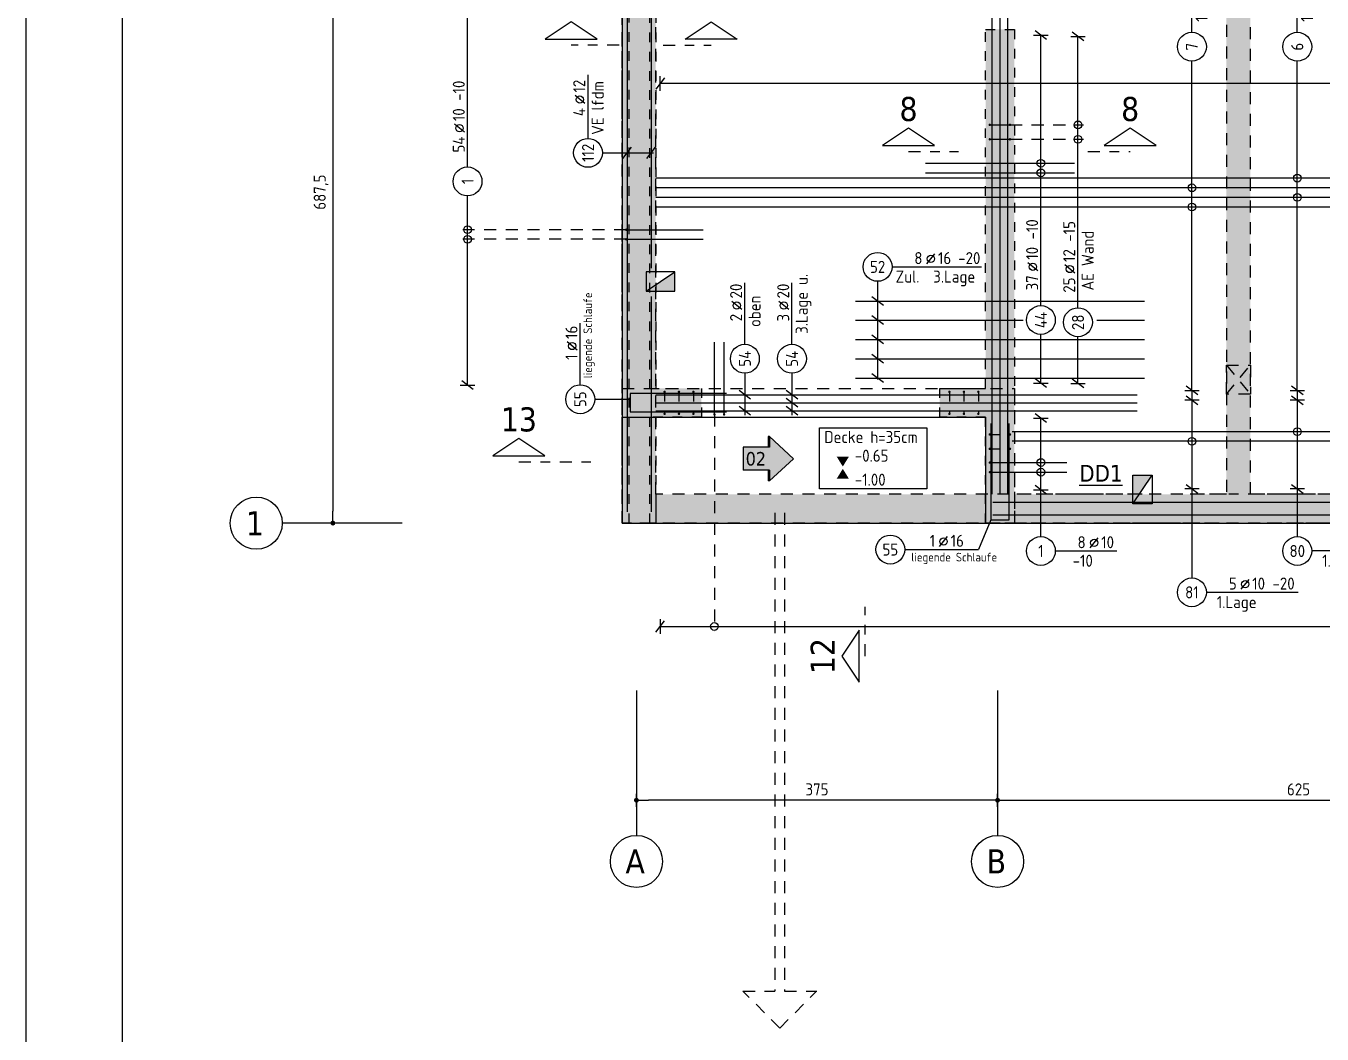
# Model space of a CAD drawing. Extents: x 6.5 to 106.5, y 0 to 47.5.
# Drawn here: x 6.52 to 19.98, y 9.55 to 20.02 of the extents above; entities that cross this region are included whole.
import ezdxf
from ezdxf.enums import TextEntityAlignment as Align

# ---------------------------------------------------------------- set-up
doc = ezdxf.new("R2010")
doc.units = 0
doc.header["$LTSCALE"] = 0.5
for name, pattern in [('AUSGEZOGEN', [1000.01, 1000, 0.01]), ('DASHED', [0.75, 0.5, -0.25]), ('DASHED2', [0.375, 0.25, -0.125]), ('DOT', [0.175, 0.05, -0.125]), ('HIDDEN', [0.375, 0.25, -0.125]), ('HIDDEN2', [0.187, 0.125, -0.062]), ('PUNKT', [0.175, 0.05, -0.125]), ('STRICHPUNKT2', [0.55, 0.25, -0.125, 0.05, -0.125]), ('VERDECKT', [0.375, 0.25, -0.125])]:
    doc.linetypes.add(name, pattern=pattern)
for name, color, linetype in [('1.UG', 7, 'Continuous'), ('ACHSEN', 7, 'Continuous'), ('BETON', 7, 'Continuous'), ('Brüstung 1.UG', 7, 'Continuous'), ('DD', 7, 'Continuous'), ('DETAIL', 7, 'Continuous'), ('DRUEBER', 7, 'Continuous'), ('grau_dunkel', 7, 'Continuous'), ('grau_hell', 7, 'Continuous'), ('grau_mittel', 7, 'Continuous'), ('index', 7, 'Continuous'), ('koten', 7, 'Continuous'), ('MASSE', 7, 'Continuous'), ('OBJEKT', 7, 'Continuous'), ('RAHMEN', 7, 'Continuous'), ('RND', 7, 'Continuous'), ('SCHNITTE', 7, 'Continuous'), ('SFP_Achsen', 7, 'Continuous'), ('TEXT', 7, 'Continuous'), ('VERDECKT', 7, 'Continuous'), ('WD', 7, 'Continuous')]:
    doc.layers.add(name, color=color, linetype=linetype)
doc.layers.add('NOPLOT', color=7, linetype='Continuous', plot=False)
doc.styles.add('helv', font='tahoma.ttf')
doc.styles.add('txt', font='isocp.shx')
doc.dimstyles.new('DOT_I', dxfattribs={"dimscale": 0.5, "dimtxt": 0.25, "dimasz": 0.25, "dimexe": 0.1, "dimexo": 0.3, "dimgap": 0.1, "dimtad": 1, "dimdec": 3, "dimzin": 3, "dimtxsty": 'txt', "dimblk": 'DOT', "dimblk1": 'DOT', "dimblk2": 'DOT', "dimsah": 1, "dimcen": 0.1, "dimse1": 1, "dimse2": 1, "dimazin": 0, "dimtfac": 1, "dimtdec": 4, "dimtix": 1, "dimtmove": 2, "dimatfit": 3, "dimfxl": 0, "dimtvp": 1, "dimtolj": 1, "dimtzin": 0, "dimarcsym": 0})
pattern_1 = [(0, (-1.26691, -39.069555), (0.0396875, 0.079375), [0, -0.079375])]

# ---------------------------------------------------------------- blocks, each defined once
blk = doc.blocks.new('A0-19-0')
at = {"layer": 'RAHMEN'}
blk.add_line((0, 84.1), (0, 0), dxfattribs=at)
at = {"layer": 'RAHMEN', "color": 5}
blk.add_line((2, 83.6), (2, 0.5), dxfattribs=at)
blk = doc.blocks.new('SCHN-1')
at = {"layer": 'SCHNITTE', "color": 5, "linetype": 'Continuous'}
blk.add_lwpolyline([(0.54, 0.125), (0, 0.485), (-0.54, 0.125)], close=True, dxfattribs=at)
at = {"layer": 'SCHNITTE', "color": 6, "linetype": 'Continuous', "style": 'helv'}
blk.add_attdef('SCHN-1', text='', height=0.5, dxfattribs=at).set_placement((0, 0.635), align=Align.CENTER)
blk = doc.blocks.new('DOT')
at = {"layer": 'MASSE', "color": 7, "linetype": 'Continuous'}
for p, q in [((0, 0), (-1, 0)), ((0, 0.54), (0, -0.54))]:
    blk.add_line(p, q, dxfattribs=at)
at = {"layer": 'MASSE', "color": 7, "linetype": 'Continuous', "const_width": 0.2}
blk.add_lwpolyline([(-0.1, 0, 1), (0.1, 0, 1)], format="xyb", close=True, dxfattribs=at)
blk = doc.blocks.new('*D41')
at = {"layer": 'Defpoints', "color": 0, "linetype": 'AUSGEZOGEN', "transparency": 16777216}
for p in [(9.708, 21.731), (9.708, 14.856), (9.708, 14.856)]:
    blk.add_point(p, dxfattribs=at)
at = {"layer": 'MASSE', "color": 0, "linetype": 'AUSGEZOGEN', "lineweight": -2, "transparency": 16777216}
blk.add_line((9.708, 21.606), (9.708, 14.981), dxfattribs=at)
at = {"layer": 'MASSE', "color": 0, "linetype": 'AUSGEZOGEN', "lineweight": -2, "transparency": 16777216, "xscale": 0.125, "yscale": 0.125, "zscale": 0.125}
for p, rotation in [((9.708, 21.731), 90), ((9.708, 14.856), 270)]:
    blk.add_blockref('DOT', p, dxfattribs=dict(at, rotation=rotation))
at = {"layer": 'MASSE', "color": 0, "linetype": 'AUSGEZOGEN', "transparency": 16777216, "insert": (9.586, 18.293), "char_height": 0.125, "attachment_point": 5, "rotation": 90, "style": 'txt'}
blk.add_mtext('\\A1;687,5', dxfattribs=at)
blk = doc.blocks.new('*D28')
at = {"layer": 'Defpoints', "color": 0, "linetype": 'AUSGEZOGEN', "transparency": 16777216}
for p in [(12.86, 11.978), (12.86, 11.978), (16.61, 11.978)]:
    blk.add_point(p, dxfattribs=at)
at = {"layer": 'MASSE', "color": 0, "linetype": 'AUSGEZOGEN', "lineweight": -2, "transparency": 16777216}
blk.add_line((16.485, 11.978), (12.985, 11.978), dxfattribs=at)
at = {"layer": 'MASSE', "color": 0, "linetype": 'AUSGEZOGEN', "lineweight": -2, "transparency": 16777216, "xscale": 0.125, "yscale": 0.125, "zscale": 0.125, "rotation": 180}
blk.add_blockref('DOT', (12.86, 11.978), dxfattribs=at)
at = {"layer": 'MASSE', "color": 0, "linetype": 'AUSGEZOGEN', "lineweight": -2, "transparency": 16777216, "xscale": 0.125, "yscale": 0.125, "zscale": 0.125}
blk.add_blockref('DOT', (16.61, 11.978), dxfattribs=at)
at = {"layer": 'MASSE', "color": 0, "linetype": 'AUSGEZOGEN', "transparency": 16777216, "insert": (14.735, 12.091), "char_height": 0.125, "attachment_point": 5, "style": 'txt'}
blk.add_mtext('\\A1;375', dxfattribs=at)
blk = doc.blocks.new('*D29')
at = {"layer": 'Defpoints', "color": 0, "linetype": 'AUSGEZOGEN', "transparency": 16777216}
for p in [(16.61, 11.978), (22.86, 11.978), (22.86, 11.978)]:
    blk.add_point(p, dxfattribs=at)
at = {"layer": 'MASSE', "color": 0, "linetype": 'AUSGEZOGEN', "lineweight": -2, "transparency": 16777216}
blk.add_line((16.735, 11.978), (22.735, 11.978), dxfattribs=at)
at = {"layer": 'MASSE', "color": 0, "linetype": 'AUSGEZOGEN', "lineweight": -2, "transparency": 16777216, "xscale": 0.125, "yscale": 0.125, "zscale": 0.125, "rotation": 180}
blk.add_blockref('DOT', (16.61, 11.978), dxfattribs=at)
at = {"layer": 'MASSE', "color": 0, "linetype": 'AUSGEZOGEN', "lineweight": -2, "transparency": 16777216, "xscale": 0.125, "yscale": 0.125, "zscale": 0.125}
blk.add_blockref('DOT', (22.86, 11.978), dxfattribs=at)
at = {"layer": 'MASSE', "color": 0, "linetype": 'AUSGEZOGEN', "transparency": 16777216, "insert": (19.735, 12.091), "char_height": 0.125, "attachment_point": 5, "style": 'txt'}
blk.add_mtext('\\A1;625', dxfattribs=at)
blk = doc.blocks.new('RND_LEI')
at = {"layer": 'RND', "color": 7, "linetype": 'Continuous'}
blk.add_line((1.022, 0.066), (1.19, 0.27), dxfattribs=at)
for centre, radius in [((0, 0), 0.3), ((1.106, 0.168), 0.075)]:
    blk.add_circle(centre, radius, dxfattribs=at)
at = {"layer": 'RND', "color": 7, "linetype": 'Continuous', "style": 'txt'}
blk.add_attdef('ANZ', text='', height=0.25, dxfattribs=at).set_placement((0.931, 0.057), align=Align.RIGHT)
for tag, p in [('DUM', (1.253, 0.057)), ('ABSTD', (1.674, 0.057)), ('POSTXT', (0.374, -0.327))]:
    blk.add_attdef(tag, p, '', height=0.25, dxfattribs=at)
blk.add_attdef('POSL', text='', height=0.25, dxfattribs=at).set_placement((0, 0), align=Align.MIDDLE)
blk = doc.blocks.new('lei_gre')
at = {"layer": 'RND', "color": 7, "linetype": 'Continuous'}
for p, q in [((-0.09, -0.12), (0.09, 0.12)), ((0, 0.15), (0, -0.15))]:
    blk.add_line(p, q, dxfattribs=at)
blk = doc.blocks.new('okrd_o')
at = {"layer": 'koten', "color": 7, "linetype": 'Continuous'}
blk.add_solid([(-0.125, 0.202), (0.125, 0.202), (0, 0)], dxfattribs=at)
at = {"layer": 'koten', "style": 'txt'}
blk.add_attdef('OKRD', (0.25, 0.1), '', height=0.25, dxfattribs=at)
blk = doc.blocks.new('okrd_u')
at = {"layer": 'koten', "color": 7, "linetype": 'Continuous'}
blk.add_solid([(-0.125, -0.202), (0.125, -0.202), (0, 0)], dxfattribs=at)
at = {"layer": 'koten', "style": 'txt'}
blk.add_attdef('OKRD', (0.25, -0.35), '', height=0.25, dxfattribs=at)
blk = doc.blocks.new('hin_ind5')
at = {"layer": 'grau_hell', "linetype": 'AUSGEZOGEN'}
h = blk.add_hatch(color=9, dxfattribs=at)
h.dxf.hatch_style = 2
h.paths.add_polyline_path([(0, 0), (0.619, -0.577), (0.619, -0.3), (1.306, -0.3), (1.306, 0.3), (0.619, 0.3), (0.619, 0.577)])
h.paths.add_polyline_path([(0.34, -0.274), (1.311, -0.274), (1.311, 0.274), (0.34, 0.274)], flags=9)
at = {"layer": 'OBJEKT', "linetype": 'AUSGEZOGEN'}
for points in [[(0.619, 0.3), (0.66, 0.3), (0.66, 0.577), (0.619, 0.577)], [(0.619, -0.577), (0.66, -0.577), (0.66, -0.3), (0.619, -0.3)]]:
    blk.add_hatch(color=1, dxfattribs=at).paths.add_polyline_path(points)
at = {"layer": 'OBJEKT', "color": 1, "linetype": 'AUSGEZOGEN'}
for p, q in [((0, 0), (0.619, 0.577)), ((0.619, 0.577), (0.619, 0.3)), ((0.619, 0.577), (0.66, 0.577)), ((0.66, 0.577), (0.66, 0.3)), ((0, 0), (0.619, -0.577)), ((0.619, 0.3), (1.306, 0.3)), ((1.306, 0.3), (1.306, -0.3)), ((0.619, -0.3), (0.619, -0.577)), ((0.619, -0.3), (1.306, -0.3)), ((0.66, -0.3), (0.66, -0.577))]:
    blk.add_line(p, q, dxfattribs=at)
at = {"layer": 'OBJEKT', "color": 7, "linetype": 'AUSGEZOGEN'}
blk.add_line((0.619, -0.577), (0.66, -0.577), dxfattribs=at)
at = {"layer": 'index', "color": 1, "linetype": 'Continuous', "style": 'helv'}
blk.add_attdef('INDEX', text='', height=0.35, rotation=360, dxfattribs=at).set_placement((1.259, 0), align=Align.MIDDLE_RIGHT)

msp = doc.modelspace()

# ---------------------------------------------------------------- hatches: boundary and pattern name
at = {"layer": '1.UG', "linetype": 'DOT'}
h = msp.add_hatch(dxfattribs=at)
h.set_pattern_fill('DOTS', scale=0.05, double=1)
h.set_pattern_definition(pattern_1)
h.paths.add_polyline_path([(40.6952, 24.0806), (40.6952, 23.8306), (42.2852, 23.8306), (42.2852, 21.8556), (40.6952, 21.8556), (40.6952, 21.6056), (45.4852, 21.6056), (45.4852, 22.3156), (45.2352, 22.3156), (45.2352, 21.8556), (42.5352, 21.8556), (42.5352, 23.8306), (45.2352, 23.8306), (45.2352, 23.3656), (45.4852, 23.3656), (45.4852, 24.2303), (45.2352, 24.2303), (45.2352, 24.0806)], flags=17)
h.paths.add_polyline_path([(21.6602, 21.6056), (21.6602, 21.8556), (17.8952, 21.8556), (17.8952, 21.6056)], flags=17)
h.paths.add_polyline_path([(16.7852, 19.9826), (16.4852, 19.9826), (16.4852, 16.2556), (16.0102, 16.2556), (16.0102, 15.9556), (16.4852, 15.9556), (16.4852, 14.8556), (16.7852, 14.8556)])
h.paths.add_polyline_path([(12.3302, 21.9506), (12.3302, 21.6506), (12.7852, 21.6506), (12.7852, 14.8556), (12.9952, 14.8556), (12.9952, 15.9556), (13.5352, 15.9556), (13.5352, 16.2556), (12.9952, 16.2556), (12.9952, 21.9506)])
h.paths.add_polyline_path([(12.9952, 24.0006), (12.9952, 35.8056), (16.4852, 35.8056), (16.4852, 27.8556), (17.8602, 27.8556), (17.8602, 28.1056), (16.7352, 28.1056), (16.7352, 35.8056), (18.9852, 35.8056), (18.9852, 34.5656), (19.2352, 34.5656), (19.2352, 36.1056), (12.8352, 36.1056), (12.8352, 29.0306), (12.7852, 29.0306), (12.7852, 24.3006), (12.3302, 24.3006), (12.3302, 24.0006)])
h.paths.add_polyline_path([(19.2352, 33.4306), (18.9852, 33.4306), (18.9852, 27.8556), (19.2352, 27.8556)])
h.paths.add_polyline_path([(23.0102, 15.1556), (22.7102, 15.1556), (22.7102, 14.8556), (23.0102, 14.8556)])
h.paths.add_polyline_path([(30.2102, 15.1556), (30.2102, 14.8556), (30.5102, 14.8556), (30.5102, 15.1556)])
h.paths.add_polyline_path([(37.7102, 15.1556), (37.7102, 14.8556), (38.0102, 14.8556), (38.0102, 15.1556)])
h.paths.add_polyline_path([(45.5102, 14.8556), (45.5102, 15.1556), (45.2102, 15.1556), (45.2102, 14.8556)])
h.paths.add_polyline_path([(51.2102, 15.1556), (51.2102, 14.8556), (51.7602, 14.8556), (51.7602, 17.3556), (51.4602, 17.3556), (51.4602, 15.1556)])
h.paths.add_polyline_path([(51.4602, 21.8806), (51.4602, 21.5806), (51.7602, 21.5806), (51.7602, 21.8806)])
h.paths.add_polyline_path([(51.7602, 28.6056), (51.4602, 28.6056), (51.4602, 27.8556), (51.7602, 27.8556)])
h.paths.add_polyline_path([(51.7602, 36.1056), (45.2352, 36.1056), (45.2352, 34.5656), (45.4852, 34.5656), (45.4852, 35.8056), (47.7352, 35.8056), (47.7352, 28.1056), (46.6102, 28.1056), (46.6102, 27.8556), (47.9852, 27.8556), (47.9852, 35.8056), (51.4602, 35.8056), (51.4602, 31.1056), (51.7602, 31.1056)])
h.paths.add_polyline_path([(45.2352, 28.1056), (44.1852, 28.1056), (44.1852, 27.8556), (45.4852, 27.8556), (45.4852, 33.4306), (45.2352, 33.4306)])
h.paths.add_polyline_path([(42.5352, 27.9106), (42.7852, 27.9106), (42.7852, 28.6056), (42.5352, 28.6056)])
h.paths.add_polyline_path([(40.6852, 28.6056), (40.4352, 28.6056), (40.4352, 27.9106), (40.6852, 27.9106)])
h.paths.add_polyline_path([(39.0352, 28.6056), (38.7852, 28.6056), (38.7852, 27.9106), (39.0352, 27.9106)])
h.paths.add_polyline_path([(36.9352, 28.6056), (36.6852, 28.6056), (36.6852, 27.9106), (36.9352, 27.9106)])
h.paths.add_polyline_path([(35.0352, 27.9106), (35.2852, 27.9106), (35.2852, 28.6056), (35.0352, 28.6056)])
h.paths.add_polyline_path([(32.9352, 27.9106), (33.1852, 27.9106), (33.1852, 28.6056), (32.9352, 28.6056)])
h.paths.add_polyline_path([(31.2852, 27.9106), (31.5352, 27.9106), (31.5352, 28.6056), (31.2852, 28.6056)])
h.paths.add_polyline_path([(29.4352, 28.6056), (29.1852, 28.6056), (29.1852, 27.9106), (29.4352, 27.9106)])
h.paths.add_polyline_path([(39.4102, 21.8556), (27.3352, 21.8556), (27.3352, 25.9806), (28.5352, 25.9806), (28.5352, 26.2306), (25.7702, 26.2306), (25.7702, 25.9806), (25.9202, 25.9806), (25.9202, 24.7906), (23.0702, 24.7906), (23.0702, 25.9806), (24.8852, 25.9806), (24.8852, 26.2306), (16.4852, 26.2306), (16.4852, 21.6056), (16.8852, 21.6056), (16.8852, 21.8556), (16.7352, 21.8556), (16.7352, 25.9806), (22.8202, 25.9806), (22.8202, 21.8556), (22.6702, 21.8556), (22.6702, 21.6056), (23.2202, 21.6056), (23.2202, 21.8556), (23.0702, 21.8556), (23.0702, 24.5406), (26.1702, 24.5406), (26.1702, 25.9806), (27.0852, 25.9806), (27.0852, 21.8556), (24.2302, 21.8556), (24.2302, 21.6056), (39.8102, 21.6056), (39.8102, 21.8556), (39.6602, 21.8556), (39.6602, 23.8306), (39.8102, 23.8306), (39.8102, 24.0806), (39.6602, 24.0806), (39.6602, 25.9806), (45.2352, 25.9806), (45.2352, 25.1153), (45.4852, 25.1153), (45.4852, 26.2306), (39.4102, 26.2306)])
at = {"layer": 'Brüstung 1.UG', "linetype": 'DOT'}
h = msp.add_hatch(dxfattribs=at)
h.set_pattern_fill('DOTS', color=102, scale=0.05, double=1)
h.set_pattern_definition(pattern_1)
h.paths.add_polyline_path([(51.7602, 27.8556), (51.4602, 27.8556), (51.4602, 21.8806), (51.7602, 21.8806)])
h.paths.add_polyline_path([(51.7602, 21.5806), (51.4602, 21.5806), (51.4602, 17.3556), (51.7602, 17.3556)])
h.paths.add_polyline_path([(51.2102, 14.8556), (51.2102, 15.1556), (45.5102, 15.1556), (45.5102, 14.8556)])
h.paths.add_polyline_path([(45.2102, 14.8556), (45.2102, 15.1556), (38.0102, 15.1556), (38.0102, 14.8556)])
h.paths.add_polyline_path([(30.5102, 15.1556), (30.5102, 14.8556), (37.7102, 14.8556), (37.7102, 15.1556)])
h.paths.add_polyline_path([(30.2102, 14.8556), (30.2102, 15.1556), (23.0102, 15.1556), (23.0102, 14.8556)])
h.paths.add_polyline_path([(16.7852, 15.1556), (16.7852, 14.8556), (22.7102, 14.8556), (22.7102, 15.1556)])
h.paths.add_polyline_path([(20.5602, 35.8056), (20.5602, 36.1056), (19.2352, 36.1056), (19.2352, 35.8056)])
h.paths.add_polyline_path([(43.9352, 36.1056), (43.9352, 35.8056), (45.2352, 35.8056), (45.2352, 36.1056)])
at = {"layer": 'grau_dunkel'}
for points in [[(13.2602, 17.2656), (12.9602, 17.2656), (13.2602, 17.4656)], [(18.0152, 15.3556), (18.0152, 15.0556), (18.2152, 15.3556)]]:
    msp.add_hatch(color=21, dxfattribs=at).paths.add_polyline_path(points)
at = {"layer": 'grau_mittel', "extrusion": (0, 0, -1)}
for points in [[(-12.7102, 29.0306), (-12.7602, 29.0306), (-12.7602, 36.1056), (-13.0602, 36.1056), (-16.7352, 36.1056), (-16.7352, 30.6806), (-16.4852, 30.6806), (-16.4852, 35.8056), (-13.0602, 35.8056), (-13.0602, 30.8928), (-13.0602, 29.0306), (-16.4852, 29.0306), (-16.4852, 29.1806), (-16.7352, 29.1806), (-16.7352, 28.5806), (-16.4852, 28.5806), (-16.4852, 28.7806), (-13.0602, 28.7806), (-13.0602, 25.9306), (-16.4852, 25.9306), (-16.4852, 27.4456), (-16.7352, 27.4456), (-16.7352, 24.6106), (-16.4852, 24.6106), (-16.4852, 25.6806), (-13.0602, 25.6806), (-13.0602, 21.8556), (-13.0602, 21.6056), (-13.0602, 15.1556), (-13.0602, 14.8556), (-12.7102, 14.8556), (-12.7102, 21.6506)], [(-13.0602, 14.8556), (-13.0602, 15.1556), (-18.9852, 15.1556), (-18.9852, 21.6056), (-18.8652, 21.6056), (-18.8652, 21.8556), (-23.0902, 21.8556), (-23.0902, 21.6056), (-19.2352, 21.6056), (-19.2352, 15.1556), (-25.2352, 15.1556), (-25.2352, 21.6056), (-25.1002, 21.6056), (-25.1002, 21.8556), (-25.7202, 21.8556), (-25.7202, 21.6056), (-25.4852, 21.6056), (-25.4852, 15.1556), (-38.3602, 15.1556), (-38.3602, 21.6056), (-27.7302, 21.6056), (-27.7302, 21.8556), (-37.7352, 21.8556), (-39.0601, 21.8556), (-40.0602, 21.8556), (-40.0602, 25.9806), (-37.9852, 25.9806), (-37.9852, 23.4856), (-37.7352, 23.4856), (-37.7352, 26.3856), (-37.9852, 26.3856), (-37.9852, 26.2306), (-40.4602, 26.2306), (-40.4602, 25.9806), (-40.3102, 25.9806), (-40.3102, 24.0806), (-40.4602, 24.0806), (-40.4602, 23.8306), (-40.3102, 23.8306), (-40.3102, 21.8556), (-42.2852, 21.8556), (-42.2852, 23.8306), (-41.3452, 23.8306), (-41.3452, 24.0806), (-42.2852, 24.0806), (-42.2852, 25.9805), (-41.3452, 25.9806), (-41.3452, 26.2306), (-45.4852, 26.2306), (-45.4852, 25.1156), (-45.2352, 25.1156), (-45.2352, 25.9806), (-42.5352, 25.9806), (-42.5352, 24.0806), (-45.2352, 24.0806), (-45.2352, 24.2306), (-45.4852, 24.2306), (-45.4852, 23.3656), (-45.2352, 23.3656), (-45.2352, 23.8306), (-42.5352, 23.8306), (-42.5352, 21.8556), (-45.2352, 21.8556), (-45.2352, 22.3156), (-45.4852, 22.3156), (-45.4852, 19.9556), (-45.2352, 19.9556), (-45.2352, 21.6056), (-38.6102, 21.6056), (-38.6102, 15.1556), (-45.2352, 15.1556), (-45.2352, 16.8106), (-45.4852, 16.8106), (-45.4852, 15.1556), (-46.1602, 15.1556), (-46.1602, 14.8556), (-45.9602, 14.8556), (-45.9602, 14.3552), (-45.6602, 14.3552), (-45.6602, 14.8556)]]:
    msp.add_hatch(color=61, dxfattribs=at).paths.add_polyline_path(points)

# ---------------------------------------------------------------- linework, layer by layer
at = {"layer": 'ACHSEN', "color": 140, "linetype": 'AUSGEZOGEN'}
for p, q in [((10.4259, 14.8556), (9.1831, 14.8556)), ((12.8602, 13.1186), (12.8602, 11.6128)), ((16.6102, 13.1186), (16.6102, 11.6128))]:
    msp.add_line(p, q, dxfattribs=at)
at = {"layer": 'BETON', "color": 6, "linetype": 'AUSGEZOGEN'}
for p, q in [((12.7102, 21.6506), (12.7102, 15.9556)), ((12.7102, 15.9556), (16.4852, 15.9556)), ((16.4852, 15.9556), (16.4852, 14.8556)), ((16.4852, 14.8556), (45.6602, 14.8556))]:
    msp.add_line(p, q, dxfattribs=at)
at = {"layer": 'BETON', "color": 7, "linetype": 'AUSGEZOGEN'}
for p, q in [((12.7102, 15.9556), (12.7102, 14.8556)), ((12.7102, 14.8556), (16.4852, 14.8556))]:
    msp.add_line(p, q, dxfattribs=at)
at = {"layer": 'Brüstung 1.UG', "color": 102, "linetype": 'DOT'}
for p, q in [((22.7102, 15.1556), (16.7852, 15.1556)), ((22.7102, 14.8556), (16.7852, 14.8556))]:
    msp.add_line(p, q, dxfattribs=at)
at = {"layer": 'DD', "color": 7, "linetype": 'AUSGEZOGEN'}
for p, q in [((12.9602, 17.2656), (13.2602, 17.4656)), ((18.0152, 15.0556), (18.2152, 15.3556))]:
    msp.add_line(p, q, dxfattribs=at)
for points in [[(13.2602, 17.4656), (12.9602, 17.4656), (12.9602, 17.2656), (13.2602, 17.2656)], [(18.0152, 15.3556), (18.2152, 15.3556), (18.2152, 15.0556), (18.0152, 15.0556)]]:
    msp.add_lwpolyline(points, close=True, dxfattribs=at)
at = {"layer": 'DETAIL', "color": 102, "linetype": 'VERDECKT'}
for p, q in [((14.2985, 14.9639), (14.2985, 9.9969)), ((14.3985, 14.9639), (14.3985, 9.9969)), ((14.3485, 9.6111), (13.9664, 9.9969)), ((13.9664, 9.9969), (14.2985, 9.9969)), ((14.3485, 9.6111), (14.7306, 9.9969)), ((14.3985, 9.9969), (14.733, 9.9969))]:
    msp.add_line(p, q, dxfattribs=at)
at = {"layer": 'DRUEBER', "color": 7, "linetype": 'PUNKT', "lineweight": -2}
for p, q in [((12.9952, 21.9506), (12.9952, 16.2556)), ((12.7852, 14.8556), (12.7852, 21.6506)), ((16.4852, 16.2556), (16.4852, 19.9826)), ((16.4852, 19.9826), (16.7852, 19.9826)), ((16.7852, 19.9826), (16.7852, 14.8556)), ((12.9952, 16.2556), (13.5352, 16.2556)), ((13.5352, 16.2556), (13.5352, 15.9556)), ((16.0102, 15.9556), (16.0102, 16.2556)), ((16.0102, 16.2556), (16.4852, 16.2556)), ((13.5352, 15.9556), (12.9952, 15.9556)), ((12.9952, 15.9556), (12.9952, 14.8556)), ((16.4852, 15.9556), (16.0102, 15.9556)), ((16.4852, 14.8556), (16.4852, 15.9556)), ((12.9952, 14.8556), (12.7852, 14.8556)), ((16.7852, 14.8556), (16.4852, 14.8556))]:
    msp.add_line(p, q, dxfattribs=at)
for points in [[(12.9952, 21.9506), (13.0602, 21.9506), (13.0602, 16.2556)], [(12.7852, 14.8556), (12.7102, 14.8556), (12.7102, 21.6506)], [(13.0602, 15.9556), (13.0602, 14.8556), (12.9952, 14.8556)]]:
    msp.add_lwpolyline(points, dxfattribs=at)
at = {"layer": 'grau_mittel', "color": 61}
msp.add_line((13.0602, 15.1556), (13.0602, 14.8556), dxfattribs=at)
at = {"layer": 'NOPLOT', "color": 191, "linetype": 'AUSGEZOGEN'}
for p, q in [((18.6277, 16.2346), (18.6277, 16.1346)), ((19.722, 16.2343), (19.722, 16.1343))]:
    msp.add_line(p, q, dxfattribs=at)
at = {"layer": 'OBJEKT', "color": 1, "linetype": 'AUSGEZOGEN'}
msp.add_lwpolyline([(14.7614, 15.847), (15.8764, 15.847), (15.8764, 15.2122), (14.7614, 15.2122)], close=True, dxfattribs=at)
at = {"layer": 'RND', "color": 7, "linetype": 'AUSGEZOGEN'}
for p, q in [((11.1065, 18.5548), (11.1065, 21.5557)), ((18.6277, 19.9538), (18.6277, 21.5342)), ((19.722, 19.9538), (19.722, 21.5385)), ((17.0595, 17.1152), (17.0595, 19.9223)), ((17.4447, 17.0917), (17.4447, 19.9102)), ((18.6277, 16.2346), (18.6277, 19.6538)), ((19.722, 16.2343), (19.722, 19.6538)), ((12.3572, 18.8513), (12.3572, 19.5113)), ((22.1521, 19.4216), (13.105, 19.4216)), ((11.1065, 16.2893), (11.1065, 18.2548)), ((15.5146, 17.517), (16.4435, 17.517)), ((13.9858, 16.7131), (13.9858, 17.3531)), ((14.475, 16.7131), (14.475, 17.3531)), ((12.2768, 16.2923), (12.2768, 16.9323)), ((17.0595, 16.3078), (17.0595, 16.8152)), ((17.4447, 16.3052), (17.4447, 16.7917)), ((18.6277, 16.1346), (18.6277, 15.2121)), ((19.722, 16.1346), (19.722, 15.2121)), ((18.6277, 15.2121), (18.6277, 14.2872)), ((19.722, 15.2121), (19.722, 14.7165)), ((15.6465, 14.5813), (16.4108, 14.5813)), ((17.2095, 14.5665), (17.8495, 14.5665)), ((20.8247, 14.5665), (19.872, 14.5665)), ((19.7304, 14.1372), (18.7777, 14.1372)), ((13.1071, 13.7825), (32.7138, 13.7825))]:
    msp.add_line(p, q, dxfattribs=at)
at = {"layer": 'RND', "color": 102, "linetype": 'VERDECKT'}
for p, q in [((16.7386, 18.9918), (17.5019, 18.9918)), ((16.7386, 18.8418), (17.5019, 18.8418)), ((12.753, 17.9033), (11.0565, 17.9033)), ((12.753, 17.8033), (11.0565, 17.8033)), ((13.6696, 15.9851), (13.6696, 13.7325))]:
    msp.add_line(p, q, dxfattribs=at)
at = {"layer": 'RND', "color": 102, "linetype": 'AUSGEZOGEN'}
for p, q in [((12.5072, 18.7013), (13.0383, 18.7013)), ((15.3646, 17.367), (15.3646, 16.3461)), ((13.9858, 16.4131), (13.9858, 15.9774)), ((14.475, 16.4131), (14.475, 15.9774)), ((12.4268, 16.1423), (12.7949, 16.1423)), ((17.0595, 14.7165), (17.0595, 15.9461)), ((16.5402, 14.8903), (16.4108, 14.5813))]:
    msp.add_line(p, q, dxfattribs=at)
at = {"layer": 'RND', "color": 1, "linetype": 'AUSGEZOGEN'}
for points in [[(13.0124, 30.5717), (13.0124, 17.5022)], [(12.7646, 28.9789), (12.7646, 14.9749)], [(16.5534, 15.1556), (16.5534, 22.6556)], [(16.6352, 15.1556), (16.6352, 22.6556)], [(16.717, 15.1556), (16.717, 22.6556)], [(16.5287, 18.9918), (16.7386, 18.9918)], [(16.5287, 18.8418), (16.7386, 18.8418)], [(15.8602, 18.5934), (17.4102, 18.5934)], [(23.8602, 18.4385), (13.0602, 18.4385)], [(15.8602, 18.4934), (17.4102, 18.4934)], [(20.5602, 18.3385), (13.0602, 18.3385)], [(23.8602, 18.2385), (13.0602, 18.2385)], [(20.5602, 18.1385), (13.0602, 18.1385)], [(12.753, 17.9033), (13.553, 17.9033)], [(12.753, 17.8033), (13.553, 17.8033)], [(13.0124, 17.2078), (13.0124, 14.9749)], [(15.1352, 17.1625), (18.1352, 17.1625)], [(15.1352, 16.9625), (16.8754, 16.9625)], [(17.6402, 16.9625), (18.1352, 16.9625)], [(13.6696, 15.9851), (13.6696, 16.7351)], [(13.7696, 15.9851), (13.7696, 16.7351)], [(15.1352, 16.7625), (18.1352, 16.7625)], [(15.1352, 16.5625), (18.1352, 16.5625)], [(15.1352, 16.3625), (18.1352, 16.3625)], [(13.7949, 16.2006), (12.7949, 16.2006), (12.7949, 16.0106), (13.7949, 16.0106)], [(13.0602, 16.1876), (18.0602, 16.1876)], [(13.0602, 16.1056), (18.0602, 16.1056)], [(13.0602, 16.0236), (18.0602, 16.0236)], [(16.5402, 15.8903), (16.5402, 14.8903), (16.7302, 14.8903), (16.7302, 15.8903)], [(23.8602, 15.8057), (16.7602, 15.8057)], [(20.5602, 15.7057), (16.7602, 15.7057)], [(16.5298, 15.4852), (17.3298, 15.4852)], [(16.5298, 15.3852), (17.3298, 15.3852)], [(16.5604, 15.0725), (51.7235, 15.0725)], [(16.5604, 14.9426), (51.7235, 14.9426)]]:
    msp.add_lwpolyline(points, dxfattribs=at)
at = {"layer": 'RND', "color": 7, "linetype": 'AUSGEZOGEN', "const_width": 0.0125}
for points in [[(16.5225, 18.9918, 1), (16.535, 18.9918, 1)], [(16.7324, 18.9918, 1), (16.7449, 18.9918, 1)], [(16.5225, 18.8418, 1), (16.535, 18.8418, 1)], [(16.7324, 18.8418, 1), (16.7449, 18.8418, 1)], [(12.7468, 17.9033, 1), (12.7593, 17.9033, 1)], [(12.7468, 17.8033, 1), (12.7593, 17.8033, 1)], [(13.1456, 16.2192, 1), (13.1581, 16.2192, 1)], [(13.2956, 16.2192, 1), (13.3081, 16.2192, 1)], [(13.4456, 16.2192, 1), (13.4581, 16.2192, 1)], [(16.1164, 16.2192, -1), (16.1039, 16.2192, -1)], [(16.2664, 16.2192, -1), (16.2539, 16.2192, -1)], [(16.4164, 16.2192, -1), (16.4039, 16.2192, -1)], [(13.1456, 15.9912, 1), (13.1581, 15.9912, 1)], [(13.2956, 15.9912, 1), (13.3081, 15.9912, 1)], [(13.4456, 15.9912, 1), (13.4581, 15.9912, 1)], [(13.6634, 15.9851, 1), (13.6759, 15.9851, 1)], [(13.7634, 15.9851, 1), (13.7759, 15.9851, 1)], [(16.1164, 15.9912, -1), (16.1039, 15.9912, -1)], [(16.2664, 15.9912, -1), (16.2539, 15.9912, -1)], [(16.4164, 15.9912, -1), (16.4039, 15.9912, -1)], [(16.5225, 15.7771, 1), (16.535, 15.7771, 1)], [(16.7324, 15.7771, 1), (16.7449, 15.7771, 1)], [(16.5225, 15.6271, 1), (16.535, 15.6271, 1)], [(16.7324, 15.6271, 1), (16.7449, 15.6271, 1)], [(16.5235, 15.4852, 1), (16.536, 15.4852, 1)], [(16.5235, 15.3852, 1), (16.536, 15.3852, 1)]]:
    msp.add_lwpolyline(points, format="xyb", close=True, dxfattribs=at)
at = {"layer": 'RND', "color": 1, "linetype": 'HIDDEN2'}
for points in [[(13.1519, 16.2192), (13.1519, 15.9912)], [(13.3019, 16.2192), (13.3019, 15.9912)], [(13.4519, 16.2192), (13.4519, 15.9912)], [(16.1102, 16.2192), (16.1102, 15.9912)], [(16.2602, 16.2192), (16.2602, 15.9912)], [(16.4102, 16.2192), (16.4102, 15.9912)], [(16.5287, 15.7771), (16.7386, 15.7771)], [(16.5287, 15.6271), (16.7386, 15.6271)]]:
    msp.add_lwpolyline(points, dxfattribs=at)
at = {"layer": 'RND', "color": 7, "linetype": 'AUSGEZOGEN'}
for centre in [(17.4447, 18.9918), (17.4447, 18.8418), (17.0595, 18.5934), (17.0595, 18.4934), (19.722, 18.4385), (18.6277, 18.3385), (18.6277, 18.1385), (19.722, 18.2385), (11.1065, 17.9033), (11.1065, 17.8033), (19.722, 15.8057), (18.6277, 15.7057), (17.0595, 15.4852), (17.0595, 15.3852), (13.6696, 13.7825)]:
    msp.add_circle(centre, 0.04, dxfattribs=at)
at = {"layer": 'SCHNITTE', "color": 5, "linetype": 'STRICHPUNKT2'}
for p, q in [((12.6808, 19.8189), (12.1808, 19.8189)), ((13.1362, 19.8189), (13.6362, 19.8189)), ((15.6852, 18.7144), (16.2054, 18.7144)), ((17.5482, 18.7144), (17.9865, 18.7144)), ((11.6391, 15.4909), (12.3874, 15.4909)), ((15.2365, 13.4747), (15.2365, 13.9857))]:
    msp.add_line(p, q, dxfattribs=at)
at = {"layer": 'SFP_Achsen', "color": 7, "linetype": 'AUSGEZOGEN'}
for centre in [(8.9126, 14.8556), (12.8602, 11.3424), (16.6102, 11.3424)]:
    msp.add_circle(centre, 0.2705, dxfattribs=at)
at = {"layer": 'VERDECKT', "color": 7, "linetype": 'DASHED2'}
for p, q in [((12.7102, 16.2556), (16.7852, 16.2556)), ((16.7852, 16.2556), (16.7852, 14.8556))]:
    msp.add_line(p, q, dxfattribs=at)
at = {"layer": 'VERDECKT', "color": 7, "linetype": 'VERDECKT', "lineweight": -2}
for points in [[(45.6602, 14.3552), (45.6602, 14.8556), (12.7102, 14.8556), (12.7102, 29.0306), (12.7602, 29.0306), (12.7602, 36.1056)], [(18.9852, 21.6056), (18.9852, 15.1556), (13.0602, 15.1556), (13.0602, 21.6056)], [(25.2352, 21.6056), (25.2352, 15.1556), (19.2352, 15.1556), (19.2352, 21.6056)]]:
    msp.add_lwpolyline(points, dxfattribs=at)
at = {"layer": 'WD', "color": 171, "linetype": 'HIDDEN'}
for p, q in [((18.9852, 16.1956), (19.2352, 16.4956)), ((18.9852, 16.4956), (19.2352, 16.1956))]:
    msp.add_line(p, q, dxfattribs=at)
at = {"layer": 'WD', "color": 102, "linetype": 'HIDDEN'}
msp.add_lwpolyline([(18.9852, 16.4956), (19.2352, 16.4956), (19.2352, 16.1956), (18.9852, 16.1956)], close=True, dxfattribs=at)

# ---------------------------------------------------------------- block references
at = {"layer": 'index', "color": 7, "linetype": 'AUSGEZOGEN'}
ref = msp.add_blockref('hin_ind5', (14.4909, 15.5243), dxfattribs=dict(at, xscale=-0.4, yscale=0.4, zscale=0.4, rotation=359.9999999999997))
ref.add_attrib('INDEX', '02', dxfattribs={"color": 1, "linetype": 'Continuous', "height": 0.14, "rotation": 360, "style": 'helv'}).set_placement((14.2051, 15.5243), align=Align.MIDDLE_RIGHT)
at = {"layer": 'koten', "color": 7, "linetype": 'DASHED', "xscale": 0.5, "yscale": 0.5, "zscale": 0.5}
msp.add_blockref('okrd_o', (15.0029, 15.4439), dxfattribs=at).add_auto_attribs({'OKRD': '-0.65'})
at = {"layer": 'koten', "color": 7, "linetype": 'AUSGEZOGEN', "xscale": 0.5, "yscale": 0.5, "zscale": 0.5}
msp.add_blockref('okrd_u', (15.0029, 15.4197), dxfattribs=at).add_auto_attribs({'OKRD': '-1.00'})
at = {"layer": 'RAHMEN', "color": 7, "linetype": 'AUSGEZOGEN', "xscale": 0.5, "yscale": 0.5, "zscale": 0.5}
msp.add_blockref('A0-19-0', (6.5209, 0), dxfattribs=at)
at = {"layer": 'RND', "color": 7, "linetype": 'AUSGEZOGEN', "xscale": 0.5, "yscale": 0.5, "zscale": 0.5, "rotation": 90}
for p, values in [((18.6277, 19.8038), {'POSL': '7', 'DUM': '10', 'ANZ': '27', 'ABSTD': '-20', 'POSTXT': ' 1.Lage'}), ((19.722, 19.8038), {'POSL': '6', 'DUM': '10', 'ANZ': '27', 'ABSTD': '-20', 'POSTXT': ' 1.Lage'}), ((11.1065, 18.4048), {'POSL': '1', 'DUM': '10', 'ANZ': '54', 'ABSTD': '-10'}), ((12.3572, 18.7013), {'POSL': '112', 'DUM': '12', 'ANZ': '4', 'POSTXT': 'VE lfdm'}), ((17.0595, 16.9652), {'POSL': '44', 'DUM': '10', 'ANZ': '37', 'ABSTD': '-10'}), ((17.4447, 16.9417), {'POSL': '28', 'DUM': '12', 'ANZ': '25', 'ABSTD': '-15', 'POSTXT': '  AE Wand'}), ((14.475, 16.5631), {'POSL': '54', 'DUM': '20', 'ANZ': '3', 'POSTXT': ' 3.Lage u.'}), ((13.9858, 16.5631), {'POSL': '54', 'DUM': '20', 'ANZ': '2', 'POSTXT': '  oben'}), ((12.2768, 16.1423), {'POSL': '55', 'DUM': '16', 'ANZ': '1'})]:
    msp.add_blockref('RND_LEI', p, dxfattribs=at).add_auto_attribs(values)
at = {"layer": 'RND', "color": 7, "linetype": 'AUSGEZOGEN'}
for p, xscale, yscale, zscale, rotation in [((17.0595, 19.9223), 0.5, 0.5, 0.5, 90), ((17.4447, 19.9102), 0.5, 0.5, 0.5, 90), ((13.105, 19.4216), 0.5, 0.5, 0.5, 180), ((12.7646, 18.7013), 0.499999999999999, 0.499999999999999, 0.499999999999999, 359.9948857577601), ((15.3646, 17.1625), 0.5, 0.5, 0.5, 90), ((15.3646, 16.9625), 0.5, 0.5, 0.5, 90), ((15.3646, 16.7625), 0.5, 0.5, 0.5, 90), ((15.3646, 16.5625), 0.5, 0.5, 0.5, 90), ((11.1065, 16.2893), 0.5, 0.5, 0.5, 90), ((15.3646, 16.3625), 0.5, 0.5, 0.5, 90), ((17.0595, 16.3078), 0.5, 0.5, 0.5, 90), ((17.4447, 16.3052), 0.5, 0.5, 0.5, 90), ((13.9858, 16.1876), 0.5, 0.5, 0.5, 90), ((14.475, 16.1876), 0.5, 0.5, 0.5, 90), ((14.475, 16.1056), 0.5, 0.5, 0.5, 90), ((18.6277, 16.2346), 0.5, 0.5, 0.5, 90), ((18.6277, 16.1346), 0.5, 0.5, 0.5, 270), ((19.722, 16.2343), 0.5, 0.5, 0.5, 90), ((19.722, 16.1346), 0.5, 0.5, 0.5, 270), ((13.9858, 16.0236), 0.5, 0.5, 0.5, 90), ((14.475, 16.0236), 0.5, 0.5, 0.5, 90), ((17.0595, 15.9461), 0.5, 0.5, 0.5, 90), ((17.0595, 15.2016), 0.5, 0.5, 0.5, 90), ((18.6277, 15.2121), 0.5, 0.5, 0.5, 270), ((19.722, 15.2121), 0.5, 0.5, 0.5, 270)]:
    msp.add_blockref('lei_gre', p, dxfattribs=dict(at, xscale=xscale, yscale=yscale, zscale=zscale, rotation=rotation))
at = {"layer": 'RND', "color": 7, "linetype": 'AUSGEZOGEN', "xscale": 0.5, "yscale": 0.5, "zscale": 0.5}
for p in [(13.0124, 18.7013), (13.1071, 13.7825)]:
    msp.add_blockref('lei_gre', p, dxfattribs=at)
for p, values in [((15.3646, 17.517), {'POSL': '52', 'DUM': '16', 'ANZ': '8', 'ABSTD': '-20', 'POSTXT': 'Zul.  3.Lage'}), ((15.4965, 14.5813), {'POSL': '55', 'DUM': '16', 'ANZ': '1'}), ((17.0595, 14.5665), {'POSL': '1', 'DUM': '10', 'ANZ': '8', 'POSTXT': '  -10'}), ((19.722, 14.5665), {'POSL': '80', 'DUM': '10', 'ANZ': '5', 'ABSTD': '-20', 'POSTXT': ' 1.Lage'}), ((18.6277, 14.1372), {'POSL': '81', 'DUM': '10', 'ANZ': '5', 'ABSTD': '-20', 'POSTXT': ' 1.Lage'})]:
    msp.add_blockref('RND_LEI', p, dxfattribs=at).add_auto_attribs(values)
at = {"layer": 'SCHNITTE', "color": 5, "linetype": 'STRICHPUNKT2', "xscale": 0.5, "yscale": 0.5, "zscale": 0.5}
for p, values in [((12.1808, 19.8189), {'SCHN-1': '1'}), ((15.6852, 18.7144), {'SCHN-1': '8'}), ((17.9865, 18.7144), {'SCHN-1': '8'}), ((11.6391, 15.4909), {'SCHN-1': '13'})]:
    msp.add_blockref('SCHN-1', p, dxfattribs=at).add_auto_attribs(values)
at = {"layer": 'SCHNITTE', "color": 5, "linetype": 'STRICHPUNKT2'}
ref = msp.add_blockref('SCHN-1', (13.6362, 19.8189), dxfattribs=dict(at, xscale=-0.5, yscale=0.5, zscale=0.5))
ref.add_attrib('SCHN-1', '1', dxfattribs={"color": 6, "linetype": 'Continuous', "height": 0.25, "style": 'helv'}).set_placement((13.6261, 20.1365), align=Align.CENTER)
at = {"layer": 'SCHNITTE', "color": 5, "linetype": 'STRICHPUNKT2', "xscale": 0.5, "yscale": 0.5, "zscale": 0.5, "rotation": 90}
msp.add_blockref('SCHN-1', (15.2365, 13.4747), dxfattribs=at).add_auto_attribs({'SCHN-1': '12'})

# ---------------------------------------------------------------- texts
at = {"layer": 'SFP_Achsen', "color": 6, "linetype": 'AUSGEZOGEN', "style": 'helv'}
for s, p in [('1', (8.8054, 14.7294)), ('A', (12.7462, 11.218)), ('B', (16.4962, 11.218))]:
    msp.add_text(s, height=0.25, dxfattribs=at).set_placement(p)
at = {"layer": 'TEXT', "color": 102, "linetype": 'AUSGEZOGEN', "style": 'txt'}
msp.add_text('liegende Schlaufe', height=0.09, rotation=90, dxfattribs=at).set_placement((12.4001, 16.3601))
at = {"layer": 'TEXT', "color": 1, "linetype": 'AUSGEZOGEN'}
for s, height, style, p in [('Decke h=35cm', 0.125, 'txt', (14.8099, 15.6878)), ('%%UDD1', 0.175, 'helv', (17.4584, 15.2862))]:
    msp.add_text(s, height=height, dxfattribs=dict(at, style=style)).set_placement(p)
at = {"layer": 'TEXT', "color": 102, "linetype": 'AUSGEZOGEN', "style": 'txt'}
msp.add_text('liegende Schlaufe', height=0.09, dxfattribs=at).set_placement((15.7143, 14.4579))

# ---------------------------------------------------------------- dimensions: what is measured, and where the dimension line sits
at = {"layer": 'MASSE', "color": 7, "linetype": 'AUSGEZOGEN'}
dim = msp.add_linear_dim(base=(9.7082, 14.8556), p1=(9.7082, 21.7306), p2=(9.7082, 14.8556), angle=90, dimstyle='DOT_I', override={"dimdec": 1, "dimlfac": 100}, dxfattribs=at)
dim.commit()
dim.dimension.update_dxf_attribs({"geometry": '*D41', "text_midpoint": (9.5863, 18.2931)})
for base, p2, picture, middle in [((12.8602, 11.9784), (12.8602, 11.9784), '*D28', (14.7352, 12.0909)), ((22.8602, 11.9784), (22.8602, 11.9784), '*D29', (19.7352, 12.091))]:
    dim = msp.add_linear_dim(base=base, p1=(16.6102, 11.9784), p2=p2, dimstyle='DOT_I', override={"dimdec": 0, "dimlfac": 100}, dxfattribs=at)
    dim.commit()
    dim.dimension.update_dxf_attribs({"geometry": picture, "text_midpoint": middle})

doc.saveas('drawing.dxf')
